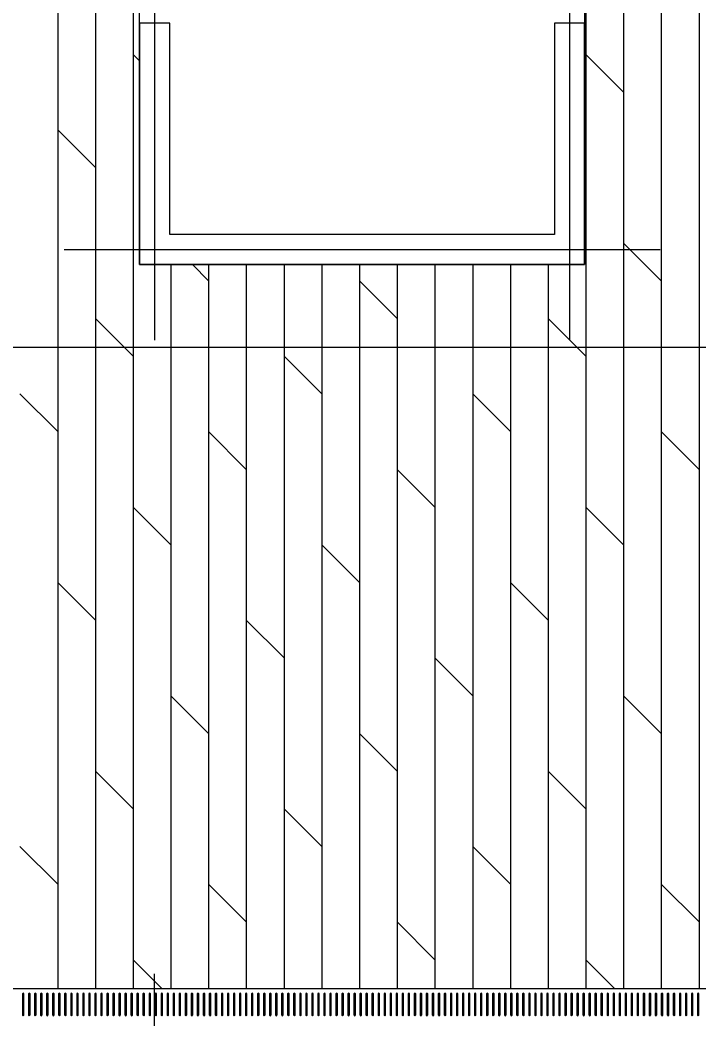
# Model space of a CAD drawing. Header units: millimetres. Extents: x 0 to 356400, y 0 to 68257.
# Drawn here: x 333498.5 to 333678.5, y 7021.9 to 7286.7 of the extents above; entities that cross this region are included whole.
import ezdxf

# ---------------------------------------------------------------- set-up
doc = ezdxf.new("R2010")
doc.units = ezdxf.units.MM
doc.header["$LTSCALE"] = 75
doc.layers.add('8', color=8, linetype='Continuous')
doc.layers.add('G(그리드2)', color=235, linetype='Continuous', plot=False)

# ---------------------------------------------------------------- blocks, each defined once
blk = doc.blocks.new('G$C7369CDF7')
at = {"layer": '8'}
for p, q in [((8430.3, 45550), (8430.3, 37950)), ((8430.3, 45550), (8430.3, 37950)), ((1430.4, 44157.8), (8430.3, 44157.8)), ((4737.1, 43907.8), (4987.1, 44157.8)), ((7737.1, 43907.8), (7987.1, 44157.8)), ((8603.1, 44157.2), (8464.3, 44157.2)), ((8464.3, 44147.2), (8603.1, 44147.2)), ((8603.1, 44117.3), (8464.3, 44117.3)), ((8464.3, 44107.3), (8603.1, 44107.3)), ((8603.1, 44077.3), (8464.3, 44077.3)), ((8464.3, 44067.3), (8603.1, 44067.3)), ((8603.1, 44037.4), (8464.3, 44037.4)), ((8464.3, 44027.4), (8603.1, 44027.4)), ((8603.1, 43997.5), (8464.3, 43997.5)), ((8464.3, 43987.5), (8603.1, 43987.5)), ((1430.4, 43907.8), (8430.3, 43907.8)), ((3487.1, 43657.8), (3737.1, 43907.8)), ((6487.1, 43657.8), (6737.1, 43907.8)), ((8603.1, 43957.5), (8464.3, 43957.5)), ((8464.3, 43947.5), (8603.1, 43947.5)), ((8603.1, 43917.6), (8464.3, 43917.6)), ((8464.3, 43907.6), (8603.1, 43907.6)), ((3530.3, 39950), (3530.3, 43900)), ((8603.1, 43877.6), (8464.3, 43877.6)), ((8464.3, 43867.6), (8603.1, 43867.6)), ((8603.1, 43837.7), (8464.3, 43837.7)), ((8464.3, 43827.7), (8603.1, 43827.7)), ((8603.1, 43797.8), (8464.3, 43797.8)), ((8464.3, 43787.8), (8603.1, 43787.8)), ((8603.1, 43757.8), (8464.3, 43757.8)), ((8464.3, 43747.8), (8603.1, 43747.8)), ((8603.1, 43717.9), (8464.3, 43717.9)), ((8464.3, 43707.9), (8603.1, 43707.9)), ((1430.3, 43657.8), (8430.3, 43657.8)), ((2237.1, 43407.8), (2487.1, 43657.8)), ((5237.1, 43407.8), (5487.1, 43657.8)), ((8603.1, 43678), (8464.3, 43678)), ((8464.3, 43668), (8603.1, 43668)), ((8603.1, 43638), (8464.3, 43638)), ((8237.1, 43407.8), (8430.3, 43601)), ((8464.3, 43628), (8603.1, 43628)), ((8603.1, 43598.1), (8464.3, 43598.1)), ((8464.3, 43588.1), (8603.1, 43588.1)), ((8603.1, 43558.1), (8464.3, 43558.1)), ((8464.3, 43548.1), (8603.1, 43548.1)), ((8603.1, 43518.2), (8464.3, 43518.2)), ((8464.3, 43508.2), (8603.1, 43508.2)), ((8603.1, 43478.3), (8464.3, 43478.3)), ((8464.3, 43468.3), (8603.1, 43468.3)), ((8603.1, 43438.3), (8464.3, 43438.3)), ((1230.3, 43400), (3630.3, 43400)), ((1430.3, 43407.8), (8430.3, 43407.8)), ((3630.3, 43400), (2030.3, 43400)), ((2030.3, 43400), (2030.3, 43200)), ((2030.3, 43400), (3630.3, 43400)), ((3630.3, 40450), (3630.3, 43400)), ((3630.3, 43400), (3630.3, 40450)), ((3630.3, 43400), (3630.3, 40450)), ((3987.1, 43157.8), (4237.1, 43407.8)), ((6987.1, 43157.8), (7237.1, 43407.8)), ((8464.3, 43428.3), (8603.1, 43428.3)), ((8603.1, 43398.4), (8464.3, 43398.4)), ((8464.3, 43388.4), (8603.1, 43388.4)), ((8603.1, 43358.5), (8464.3, 43358.5)), ((8464.3, 43348.5), (8603.1, 43348.5)), ((8603.1, 43318.5), (8464.3, 43318.5)), ((8464.3, 43308.5), (8603.1, 43308.5)), ((430.3, 43300), (4130.3, 43300)), ((8603.1, 43278.6), (8464.3, 43278.6)), ((8464.3, 43268.6), (8603.1, 43268.6)), ((2030.3, 43200), (3430.3, 43200)), ((3430.3, 43200), (3430.3, 40650)), ((8603.1, 43238.6), (8464.3, 43238.6)), ((8464.3, 43228.6), (8603.1, 43228.6)), ((8603.1, 43198.7), (8464.3, 43198.7)), ((8464.3, 43188.7), (8603.1, 43188.7)), ((3630.3, 43157.8), (8430.3, 43157.8)), ((5737.1, 42907.8), (5987.1, 43157.8)), ((8603.1, 43158.8), (8464.3, 43158.8)), ((8464.3, 43148.8), (8603.1, 43148.8)), ((8603.1, 43118.8), (8464.3, 43118.8)), ((8464.3, 43108.8), (8603.1, 43108.8)), ((8603.1, 43078.9), (8464.3, 43078.9)), ((8464.3, 43068.9), (8603.1, 43068.9)), ((8603.1, 43039), (8464.3, 43039)), ((8464.3, 43029), (8603.1, 43029)), ((8603.1, 42999), (8464.3, 42999)), ((8464.3, 42989), (8603.1, 42989)), ((4487.1, 42657.8), (4737.1, 42907.8)), ((7487.1, 42657.8), (7737.1, 42907.8)), ((8603.1, 42959.1), (8464.3, 42959.1)), ((8464.3, 42949.1), (8603.1, 42949.1)), ((8603.1, 42919.2), (8464.3, 42919.2)), ((8464.3, 42909.2), (8603.1, 42909.2)), ((3630.3, 42907.8), (8430.3, 42907.8)), ((8603.1, 42879.2), (8464.3, 42879.2)), ((8464.3, 42869.2), (8603.1, 42869.2)), ((8603.1, 42839.3), (8464.3, 42839.3)), ((8464.3, 42829.3), (8603.1, 42829.3)), ((8603.1, 42799.3), (8464.3, 42799.3)), ((8464.3, 42789.3), (8603.1, 42789.3)), ((8603.1, 42759.4), (8464.3, 42759.4)), ((8464.3, 42749.4), (8603.1, 42749.4)), ((8603.1, 42719.5), (8464.3, 42719.5)), ((8464.3, 42709.5), (8603.1, 42709.5)), ((3630.3, 42657.8), (8430.3, 42657.8)), ((6237.1, 42407.8), (6487.1, 42657.8)), ((8603.1, 42679.5), (8464.3, 42679.5)), ((8464.3, 42669.5), (8603.1, 42669.5)), ((8603.1, 42639.6), (8464.3, 42639.6)), ((8464.3, 42629.6), (8603.1, 42629.6)), ((8603.1, 42599.7), (8464.3, 42599.7)), ((8464.3, 42589.7), (8603.1, 42589.7)), ((8603.1, 42559.7), (8464.3, 42559.7)), ((8464.3, 42549.7), (8603.1, 42549.7)), ((8603.1, 42519.8), (8464.3, 42519.8)), ((8464.3, 42509.8), (8603.1, 42509.8)), ((8603.1, 42479.8), (8464.3, 42479.8)), ((8464.3, 42469.8), (8603.1, 42469.8)), ((3630.3, 42407.8), (8430.3, 42407.8)), ((4987.1, 42157.8), (5237.1, 42407.8)), ((7987.1, 42157.8), (8237.1, 42407.8)), ((8603.1, 42439.9), (8464.3, 42439.9)), ((8464.3, 42429.9), (8603.1, 42429.9)), ((8603.1, 42400), (8464.3, 42400)), ((8464.3, 42390), (8603.1, 42390)), ((8603.1, 42360), (8464.3, 42360)), ((8464.3, 42350), (8603.1, 42350)), ((8603.1, 42320.1), (8464.3, 42320.1)), ((8464.3, 42310.1), (8603.1, 42310.1)), ((8603.1, 42280.2), (8464.3, 42280.2)), ((8464.3, 42270.2), (8603.1, 42270.2)), ((8603.1, 42240.2), (8464.3, 42240.2)), ((8464.3, 42230.2), (8603.1, 42230.2)), ((8603.1, 42200.3), (8464.3, 42200.3)), ((8464.3, 42190.3), (8603.1, 42190.3)), ((3630.3, 42157.8), (8430.3, 42157.8)), ((3737.1, 41907.8), (3987.1, 42157.8)), ((6737.1, 41907.8), (6987.1, 42157.8)), ((8603.1, 42160.4), (8464.3, 42160.4)), ((8464.3, 42150.4), (8603.1, 42150.4)), ((8603.1, 42120.4), (8464.3, 42120.4)), ((8464.3, 42110.4), (8603.1, 42110.4)), ((8603.1, 42080.5), (8464.3, 42080.5)), ((8464.3, 42070.5), (8603.1, 42070.5)), ((8603.1, 42040.5), (8464.3, 42040.5)), ((8464.3, 42030.5), (8603.1, 42030.5)), ((8603.1, 42000.6), (8464.3, 42000.6)), ((8464.3, 41990.6), (8603.1, 41990.6)), ((8603.1, 41960.7), (8464.3, 41960.7)), ((8464.3, 41950.7), (8603.1, 41950.7)), ((8603.1, 41920.7), (8464.3, 41920.7)), ((3630.3, 41907.8), (8430.3, 41907.8)), ((5487.1, 41657.8), (5737.1, 41907.8)), ((8464.3, 41910.7), (8603.1, 41910.7)), ((8603.1, 41880.8), (8464.3, 41880.8)), ((8464.3, 41870.8), (8603.1, 41870.8)), ((8603.1, 41840.9), (8464.3, 41840.9)), ((8464.3, 41830.9), (8603.1, 41830.9)), ((8603.1, 41800.9), (8464.3, 41800.9)), ((8464.3, 41790.9), (8603.1, 41790.9)), ((8603.1, 41761), (8464.3, 41761)), ((8464.3, 41751), (8603.1, 41751)), ((8603.1, 41721), (8464.3, 41721)), ((3630.3, 41657.8), (8430.3, 41657.8)), ((4237.1, 41407.8), (4487.1, 41657.8)), ((7237.1, 41407.8), (7487.1, 41657.8)), ((8464.3, 41711), (8603.1, 41711)), ((8603.1, 41681.1), (8464.3, 41681.1)), ((8464.3, 41671.1), (8603.1, 41671.1)), ((8603.1, 41641.2), (8464.3, 41641.2)), ((8464.3, 41631.2), (8603.1, 41631.2)), ((8603.1, 41601.2), (8464.3, 41601.2)), ((8464.3, 41591.2), (8603.1, 41591.2)), ((8603.1, 41561.3), (8464.3, 41561.3)), ((8464.3, 41551.3), (8603.1, 41551.3)), ((8603.1, 41521.4), (8464.3, 41521.4)), ((8464.3, 41511.4), (8603.1, 41511.4)), ((8603.1, 41481.4), (8464.3, 41481.4)), ((8464.3, 41471.4), (8603.1, 41471.4)), ((3630.3, 41407.8), (8430.3, 41407.8)), ((5987.1, 41157.8), (6237.1, 41407.8)), ((8603.1, 41441.5), (8464.3, 41441.5)), ((8464.3, 41431.5), (8603.1, 41431.5)), ((8603.1, 41401.5), (8464.3, 41401.5)), ((8464.3, 41391.5), (8603.1, 41391.5)), ((8603.1, 41361.6), (8464.3, 41361.6)), ((8464.3, 41351.6), (8603.1, 41351.6)), ((8603.1, 41321.7), (8464.3, 41321.7)), ((8464.3, 41311.7), (8603.1, 41311.7)), ((8603.1, 41281.7), (8464.3, 41281.7)), ((8464.3, 41271.7), (8603.1, 41271.7)), ((8603.1, 41241.8), (8464.3, 41241.8)), ((8464.3, 41231.8), (8603.1, 41231.8)), ((8603.1, 41201.9), (8464.3, 41201.9)), ((8464.3, 41191.9), (8603.1, 41191.9)), ((3630.3, 41157.8), (8430.3, 41157.8)), ((4737.1, 40907.8), (4987.1, 41157.8)), ((7737.1, 40907.8), (7987.1, 41157.8)), ((8603.1, 41161.9), (8464.3, 41161.9)), ((8464.3, 41151.9), (8603.1, 41151.9)), ((8603.1, 41122), (8464.3, 41122)), ((8464.3, 41112), (8603.1, 41112)), ((8603.1, 41082.1), (8464.3, 41082.1)), ((8464.3, 41072.1), (8603.1, 41072.1)), ((8603.1, 41042.1), (8464.3, 41042.1)), ((8464.3, 41032.1), (8603.1, 41032.1)), ((8603.1, 41002.2), (8464.3, 41002.2)), ((8464.3, 40992.2), (8603.1, 40992.2)), ((8603.1, 40962.2), (8464.3, 40962.2)), ((8464.3, 40952.2), (8603.1, 40952.2)), ((8603.1, 40922.3), (8464.3, 40922.3)), ((3630.3, 40907.8), (8430.3, 40907.8)), ((3630.3, 40801), (3737.1, 40907.8)), ((6487.1, 40657.8), (6737.1, 40907.8)), ((8464.3, 40912.3), (8603.1, 40912.3)), ((8603.1, 40882.4), (8464.3, 40882.4)), ((8464.3, 40872.4), (8603.1, 40872.4)), ((8603.1, 40842.4), (8464.3, 40842.4)), ((8464.3, 40832.4), (8603.1, 40832.4)), ((8603.1, 40802.5), (8464.3, 40802.5)), ((8464.3, 40792.5), (8603.1, 40792.5)), ((8603.1, 40762.6), (8464.3, 40762.6)), ((8464.3, 40752.6), (8603.1, 40752.6)), ((3630.3, 40657.8), (8430.3, 40657.8)), ((5237.1, 40407.8), (5487.1, 40657.8)), ((8603.1, 40722.6), (8464.3, 40722.6)), ((8464.3, 40712.6), (8603.1, 40712.6)), ((8603.1, 40682.7), (8464.3, 40682.7)), ((8464.3, 40672.7), (8603.1, 40672.7)), ((3430.3, 40650), (2030.3, 40650)), ((2030.3, 40650), (2030.3, 40450)), ((8237.1, 40407.8), (8430.3, 40601)), ((8603.1, 40642.7), (8464.3, 40642.7)), ((8464.3, 40632.7), (8603.1, 40632.7)), ((8603.1, 40602.8), (8464.3, 40602.8)), ((8464.3, 40592.8), (8603.1, 40592.8)), ((430.3, 40550), (4130.3, 40550)), ((13970.3, 40550), (8330.3, 40550)), ((8603.1, 40562.9), (8464.3, 40562.9)), ((8464.3, 40552.9), (8603.1, 40552.9)), ((8603.1, 40522.9), (8464.3, 40522.9)), ((8464.3, 40512.9), (8603.1, 40512.9)), ((8603.1, 40483), (8464.3, 40483)), ((8464.3, 40473), (8603.1, 40473)), ((3630.3, 40450), (1230.3, 40450)), ((1430.3, 40407.8), (8430.3, 40407.8)), ((2030.3, 40450), (3530.3, 40450)), ((3630.3, 40450), (2030.3, 40450)), ((2237.1, 40407.8), (2279.3, 40450)), ((3530.3, 40450), (3630.3, 40450)), ((3987.1, 40157.8), (4237.1, 40407.8)), ((6987.1, 40157.8), (7237.1, 40407.8)), ((8603.1, 40443.1), (8464.3, 40443.1)), ((8464.3, 40433.1), (8603.1, 40433.1)), ((8603.1, 40403.1), (8464.3, 40403.1)), ((8464.3, 40393.1), (8603.1, 40393.1)), ((8603.1, 40363.2), (8464.3, 40363.2)), ((8464.3, 40353.2), (8603.1, 40353.2)), ((8603.1, 40323.3), (8464.3, 40323.3)), ((8464.3, 40313.3), (8603.1, 40313.3)), ((8603.1, 40283.3), (8464.3, 40283.3)), ((8464.3, 40273.3), (8603.1, 40273.3)), ((8603.1, 40243.4), (8464.3, 40243.4)), ((8464.3, 40233.4), (8603.1, 40233.4)), ((8603.1, 40203.4), (8464.3, 40203.4)), ((8464.3, 40193.4), (8603.1, 40193.4)), ((1430.3, 40157.8), (8430.3, 40157.8)), ((2737.1, 39907.8), (2987.1, 40157.8)), ((5737.1, 39907.8), (5987.1, 40157.8)), ((8603.1, 40163.5), (8464.3, 40163.5)), ((8464.3, 40153.5), (8603.1, 40153.5)), ((8603.1, 40123.6), (8464.3, 40123.6)), ((8464.3, 40113.6), (8603.1, 40113.6)), ((8603.1, 40083.6), (8464.3, 40083.6)), ((8464.3, 40073.6), (8603.1, 40073.6)), ((8603.1, 40043.7), (8464.3, 40043.7)), ((8464.3, 40033.7), (8603.1, 40033.7)), ((8603.1, 40003.8), (8464.3, 40003.8)), ((8464.3, 39993.8), (8603.1, 39993.8)), ((8603.1, 39963.8), (8464.3, 39963.8)), ((8464.3, 39953.8), (8603.1, 39953.8)), ((1430.3, 39907.8), (8430.3, 39907.8)), ((4487.1, 39657.8), (4737.1, 39907.8)), ((7487.1, 39657.8), (7737.1, 39907.8)), ((8603.1, 39923.9), (8464.3, 39923.9)), ((8464.3, 39913.9), (8603.1, 39913.9)), ((8603.1, 39883.9), (8464.3, 39883.9)), ((8464.3, 39873.9), (8603.1, 39873.9)), ((8603.1, 39844), (8464.3, 39844)), ((8464.3, 39834), (8603.1, 39834)), ((8603.1, 39804.1), (8464.3, 39804.1)), ((8464.3, 39794.1), (8603.1, 39794.1)), ((8603.1, 39764.1), (8464.3, 39764.1)), ((8464.3, 39754.1), (8603.1, 39754.1)), ((8603.1, 39724.2), (8464.3, 39724.2)), ((8464.3, 39714.2), (8603.1, 39714.2)), ((8603.1, 39684.3), (8464.3, 39684.3)), ((8464.3, 39674.3), (8603.1, 39674.3))]:
    blk.add_line(p, q, dxfattribs=at)
for centre, start, end in [((8464.3, 44152.2), 90, 270), ((8464.3, 44112.3), 90, 270), ((8603.1, 44152.2), 270, 90), ((8603.1, 44112.3), 270, 90), ((8464.3, 44072.3), 90, 270), ((8464.3, 44032.4), 90, 270), ((8603.1, 44072.3), 270, 90), ((8603.1, 44032.4), 270, 90), ((8464.3, 43992.5), 90, 270), ((8603.1, 43992.5), 270, 90), ((8464.3, 43952.5), 90, 270), ((8464.3, 43912.6), 90, 270), ((8603.1, 43952.5), 270, 90), ((8603.1, 43912.6), 270, 90), ((8464.3, 43872.6), 90, 270), ((8464.3, 43832.7), 90, 270), ((8603.1, 43872.6), 270, 90), ((8603.1, 43832.7), 270, 90), ((8464.3, 43792.8), 90, 270), ((8603.1, 43792.8), 270, 90), ((8464.3, 43752.8), 90, 270), ((8464.3, 43712.9), 90, 270), ((8603.1, 43752.8), 270, 90), ((8603.1, 43712.9), 270, 90), ((8464.3, 43673), 90, 270), ((8464.3, 43633), 90, 270), ((8603.1, 43673), 270, 90), ((8603.1, 43633), 270, 90), ((8464.3, 43593.1), 90, 270), ((8603.1, 43593.1), 270, 90), ((8464.3, 43553.1), 90, 270), ((8464.3, 43513.2), 90, 270), ((8603.1, 43553.1), 270, 90), ((8603.1, 43513.2), 270, 90), ((8464.3, 43473.3), 90, 270), ((8464.3, 43433.3), 90, 270), ((8603.1, 43473.3), 270, 90), ((8603.1, 43433.3), 270, 90), ((8464.3, 43393.4), 90, 270), ((8603.1, 43393.4), 270, 90), ((8464.3, 43353.5), 90, 270), ((8464.3, 43313.5), 90, 270), ((8603.1, 43353.5), 270, 90), ((8603.1, 43313.5), 270, 90), ((8464.3, 43273.6), 90, 270), ((8603.1, 43273.6), 270, 90), ((8464.3, 43233.6), 90, 270), ((8464.3, 43193.7), 90, 270), ((8603.1, 43233.6), 270, 90), ((8603.1, 43193.7), 270, 90), ((8464.3, 43153.8), 90, 270), ((8464.3, 43113.8), 90, 270), ((8603.1, 43153.8), 270, 90), ((8603.1, 43113.8), 270, 90), ((8464.3, 43073.9), 90, 270), ((8603.1, 43073.9), 270, 90), ((8464.3, 43034), 90, 270), ((8464.3, 42994), 90, 270), ((8603.1, 43034), 270, 90), ((8603.1, 42994), 270, 90), ((8464.3, 42954.1), 90, 270), ((8464.3, 42914.2), 90, 270), ((8603.1, 42954.1), 270, 90), ((8603.1, 42914.2), 270, 90), ((8464.3, 42874.2), 90, 270), ((8603.1, 42874.2), 270, 90), ((8464.3, 42834.3), 90, 270), ((8464.3, 42794.3), 90, 270), ((8603.1, 42834.3), 270, 90), ((8603.1, 42794.3), 270, 90), ((8464.3, 42754.4), 90, 270), ((8464.3, 42714.5), 90, 270), ((8603.1, 42754.4), 270, 90), ((8603.1, 42714.5), 270, 90), ((8464.3, 42674.5), 90, 270), ((8603.1, 42674.5), 270, 90), ((8464.3, 42634.6), 90, 270), ((8464.3, 42594.7), 90, 270), ((8603.1, 42634.6), 270, 90), ((8603.1, 42594.7), 270, 90), ((8464.3, 42554.7), 90, 270), ((8464.3, 42514.8), 90, 270), ((8603.1, 42554.7), 270, 90), ((8603.1, 42514.8), 270, 90), ((8464.3, 42474.8), 90, 270), ((8603.1, 42474.8), 270, 90), ((8464.3, 42434.9), 90, 270), ((8464.3, 42395), 90, 270), ((8603.1, 42434.9), 270, 90), ((8603.1, 42395), 270, 90), ((8464.3, 42355), 90, 270), ((8464.3, 42315.1), 90, 270), ((8603.1, 42355), 270, 90), ((8603.1, 42315.1), 270, 90), ((8464.3, 42275.2), 90, 270), ((8603.1, 42275.2), 270, 90), ((8464.3, 42235.2), 90, 270), ((8464.3, 42195.3), 90, 270), ((8603.1, 42235.2), 270, 90), ((8603.1, 42195.3), 270, 90), ((8464.3, 42155.4), 90, 270), ((8464.3, 42115.4), 90, 270), ((8603.1, 42155.4), 270, 90), ((8603.1, 42115.4), 270, 90), ((8464.3, 42075.5), 90, 270), ((8603.1, 42075.5), 270, 90), ((8464.3, 42035.5), 90, 270), ((8464.3, 41995.6), 90, 270), ((8603.1, 42035.5), 270, 90), ((8603.1, 41995.6), 270, 90), ((8464.3, 41955.7), 90, 270), ((8464.3, 41915.7), 90, 270), ((8603.1, 41955.7), 270, 90), ((8603.1, 41915.7), 270, 90), ((8464.3, 41875.8), 90, 270), ((8603.1, 41875.8), 270, 90), ((8464.3, 41835.9), 90, 270), ((8464.3, 41795.9), 90, 270), ((8603.1, 41835.9), 270, 90), ((8603.1, 41795.9), 270, 90), ((8464.3, 41756), 90, 270), ((8464.3, 41716), 90, 270), ((8603.1, 41756), 270, 90), ((8603.1, 41716), 270, 90), ((8464.3, 41676.1), 90, 270), ((8603.1, 41676.1), 270, 90), ((8464.3, 41636.2), 90, 270), ((8464.3, 41596.2), 90, 270), ((8603.1, 41636.2), 270, 90), ((8603.1, 41596.2), 270, 90), ((8464.3, 41556.3), 90, 270), ((8464.3, 41516.4), 90, 270), ((8603.1, 41556.3), 270, 90), ((8603.1, 41516.4), 270, 90), ((8464.3, 41476.4), 90, 270), ((8603.1, 41476.4), 270, 90), ((8464.3, 41436.5), 90, 270), ((8464.3, 41396.5), 90, 270), ((8603.1, 41436.5), 270, 90), ((8603.1, 41396.5), 270, 90), ((8464.3, 41356.6), 90, 270), ((8464.3, 41316.7), 90, 270), ((8603.1, 41356.6), 270, 90), ((8603.1, 41316.7), 270, 90), ((8464.3, 41276.7), 90, 270), ((8603.1, 41276.7), 270, 90), ((8464.3, 41236.8), 90, 270), ((8464.3, 41196.9), 90, 270), ((8603.1, 41236.8), 270, 90), ((8603.1, 41196.9), 270, 90), ((8464.3, 41156.9), 90, 270), ((8464.3, 41117), 90, 270), ((8603.1, 41156.9), 270, 90), ((8603.1, 41117), 270, 90), ((8464.3, 41077.1), 90, 270), ((8603.1, 41077.1), 270, 90), ((8464.3, 41037.1), 90, 270), ((8464.3, 40997.2), 90, 270), ((8603.1, 41037.1), 270, 90), ((8603.1, 40997.2), 270, 90), ((8464.3, 40957.2), 90, 270), ((8464.3, 40917.3), 90, 270), ((8603.1, 40957.2), 270, 90), ((8603.1, 40917.3), 270, 90), ((8464.3, 40877.4), 90, 270), ((8603.1, 40877.4), 270, 90), ((8464.3, 40837.4), 90, 270), ((8464.3, 40797.5), 90, 270), ((8603.1, 40837.4), 270, 90), ((8603.1, 40797.5), 270, 90), ((8464.3, 40757.6), 90, 270), ((8603.1, 40757.6), 270, 90), ((8464.3, 40717.6), 90, 270), ((8464.3, 40677.7), 90, 270), ((8603.1, 40717.6), 270, 90), ((8603.1, 40677.7), 270, 90), ((8464.3, 40637.7), 90, 270), ((8464.3, 40597.8), 90, 270), ((8603.1, 40637.7), 270, 90), ((8603.1, 40597.8), 270, 90), ((8464.3, 40557.9), 90, 270), ((8603.1, 40557.9), 270, 90), ((8464.3, 40517.9), 90, 270), ((8464.3, 40478), 90, 270), ((8603.1, 40517.9), 270, 90), ((8603.1, 40478), 270, 90), ((8464.3, 40438.1), 90, 270), ((8464.3, 40398.1), 90, 270), ((8603.1, 40438.1), 270, 90), ((8603.1, 40398.1), 270, 90), ((8464.3, 40358.2), 90, 270), ((8603.1, 40358.2), 270, 90), ((8464.3, 40318.3), 90, 270), ((8464.3, 40278.3), 90, 270), ((8603.1, 40318.3), 270, 90), ((8603.1, 40278.3), 270, 90), ((8464.3, 40238.4), 90, 270), ((8464.3, 40198.4), 90, 270), ((8603.1, 40238.4), 270, 90), ((8603.1, 40198.4), 270, 90), ((8464.3, 40158.5), 90, 270), ((8603.1, 40158.5), 270, 90), ((8464.3, 40118.6), 90, 270), ((8464.3, 40078.6), 90, 270), ((8603.1, 40118.6), 270, 90), ((8603.1, 40078.6), 270, 90), ((8464.3, 40038.7), 90, 270), ((8464.3, 39998.8), 90, 270), ((8603.1, 40038.7), 270, 90), ((8603.1, 39998.8), 270, 90), ((8464.3, 39958.8), 90, 270), ((8603.1, 39958.8), 270, 90), ((8464.3, 39918.9), 90, 270), ((8464.3, 39878.9), 90, 270), ((8603.1, 39918.9), 270, 90), ((8603.1, 39878.9), 270, 90), ((8464.3, 39839), 90, 270), ((8464.3, 39799.1), 90, 270), ((8603.1, 39839), 270, 90), ((8603.1, 39799.1), 270, 90), ((8464.3, 39759.1), 90, 270), ((8603.1, 39759.1), 270, 90), ((8464.3, 39719.2), 90, 270), ((8464.3, 39679.3), 90, 270), ((8603.1, 39719.2), 270, 90), ((8603.1, 39679.3), 270, 90)]:
    blk.add_arc(centre, 5, start, end, dxfattribs=at)

msp = doc.modelspace()

# ---------------------------------------------------------------- linework, layer by layer
at = {"layer": 'G(그리드2)'}
msp.add_lwpolyline([(342475, 56300), (325775, 56300), (325775, 7200), (342475, 7200)], close=True, dxfattribs=at)

# ---------------------------------------------------------------- block references
at = {"xscale": 0.04000000000000001, "yscale": 0.04000000000000001, "zscale": 0.04000000000000001, "rotation": 270}
msp.add_blockref('G$C7369CDF7', (331912.17, 7367.09), dxfattribs=at)

doc.saveas('drawing.dxf')
